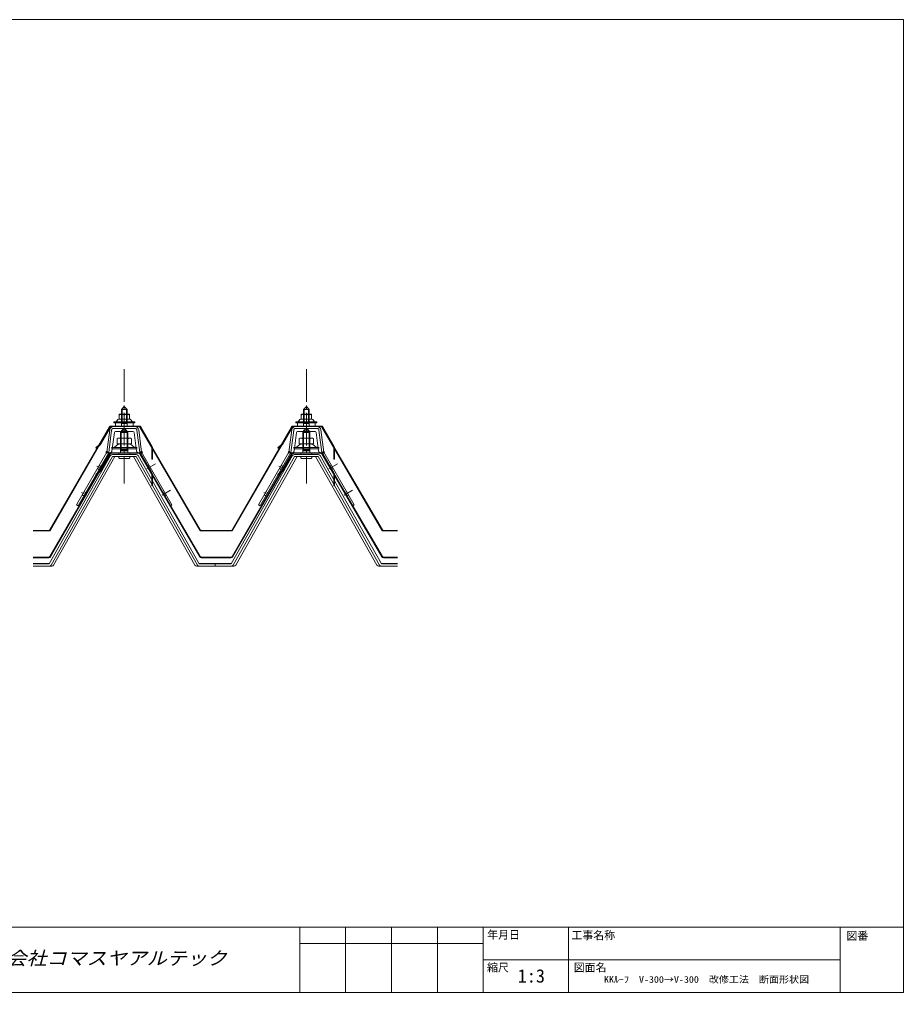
# Model space of a CAD drawing. Units: millimetres, scale not verified. Extents: x -567 to 567, y -401 to 401.
# Drawn here: x -161 to 567, y -401 to 401 of the extents above; entities that cross this region are included whole.
import ezdxf
from ezdxf.enums import TextEntityAlignment as Align

# ---------------------------------------------------------------- set-up
doc = ezdxf.new("R2010")
doc.units = ezdxf.units.MM
doc.header["$LTSCALE"] = 3
doc.header["$PDMODE"] = 32
doc.header["$PDSIZE"] = 1.5
for name, pattern in [('CHAIN2', [12, 9, -1, 1, -1]), ('DASHED_DOUBLE_DOTTED', [11, 6, -1.5, 0.25, -1.5, 0.25, -1.5]), ('USER2', [35.67, 23.78, -11.89]), ('USER4', [26.7525, 17.835, -8.9175])]:
    doc.linetypes.add(name, pattern=pattern)
doc.layers.add('0-0_0', color=5, linetype='Continuous', lineweight=18)
doc.layers.add('0-3_LAYER004', color=7, linetype='Continuous', lineweight=18)
doc.styles.add('HG丸ｺﾞｼｯｸM-PRO', font='')
doc.styles.add('ＭＳ ゴシック', font='')
doc.styles.get('HG丸ｺﾞｼｯｸM-PRO').set_extended_font_data('HG丸ｺﾞｼｯｸM-PRO')
doc.styles.get('ＭＳ ゴシック').set_extended_font_data('MS Gothic')

msp = doc.modelspace()

# ---------------------------------------------------------------- linework, layer by layer
at = {"layer": '0-0_0', "color": 4, "linetype": 'CHAIN2'}
for p, q in [((-75, 112.732), (-75, 18.672)), ((75, 112.732), (75, 18.672))]:
    msp.add_line(p, q, dxfattribs=at)
at = {"layer": '0-0_0', "color": 6}
for p, q in [((-78.958, 75.569), (-79.208, 75.319)), ((-79.208, 75.319), (-79.208, 71.669)), ((-75, 75.569), (-78.958, 75.569)), ((-75, 75.569), (-71.043, 75.569)), ((-75, 74.969), (-75, 71.669)), ((-71.043, 75.569), (-70.793, 75.319)), ((-70.793, 75.319), (-70.793, 71.669)), ((71.042, 75.569), (70.792, 75.319)), ((70.792, 75.319), (70.792, 71.669)), ((75, 75.569), (71.042, 75.569)), ((75, 75.569), (78.957, 75.569)), ((75, 74.969), (75, 71.669)), ((78.957, 75.569), (79.207, 75.319)), ((79.207, 75.319), (79.207, 71.669)), ((-79.133, 71.669), (-75, 71.669)), ((-70.867, 71.669), (-75, 71.669)), ((70.867, 71.669), (75, 71.669)), ((79.133, 71.669), (75, 71.669)), ((-80.1, 55.919), (-80.889, 55.463)), ((-80.889, 55.463), (-80.889, 51.119)), ((-69.111, 51.119), (-80.889, 51.119)), ((-69.9, 55.919), (-80.1, 55.919)), ((-77.944, 55.377), (-77.944, 51.119)), ((-72.056, 55.377), (-72.056, 51.119)), ((-69.9, 55.919), (-69.111, 55.463)), ((-69.111, 55.463), (-69.111, 51.119)), ((69.9, 55.919), (69.111, 55.463)), ((69.111, 55.463), (69.111, 51.119)), ((80.889, 51.119), (69.111, 51.119)), ((80.1, 55.919), (69.9, 55.919)), ((72.056, 55.377), (72.056, 51.119)), ((77.944, 55.377), (77.944, 51.119)), ((80.1, 55.919), (80.889, 55.463)), ((80.889, 55.463), (80.889, 51.119))]:
    msp.add_line(p, q, dxfattribs=at)
at = {"layer": '0-0_0'}
for p, q in [((-72.65, 79.569), (-77.35, 79.569)), ((-76.85, 79.569), (-76.85, 67.919)), ((-73.15, 79.569), (-73.15, 67.919)), ((-72.65, 65.919), (-72.65, 79.569)), ((77.35, 79.569), (72.65, 79.569)), ((73.15, 79.569), (73.15, 67.919)), ((76.85, 79.569), (76.85, 67.919)), ((77.35, 65.919), (77.35, 79.569)), ((-136.231, -19.582), (-87.242, 65.169)), ((-135.798, -19.832), (-86.809, 64.919)), ((-94.806, 51.365), (-86.743, 65.175)), ((-94.374, 51.113), (-86.312, 64.923)), ((-85.944, 65.919), (-62.675, 65.919)), ((-85.944, 65.419), (-62.675, 65.419)), ((-85.448, 65.919), (-63.17, 65.919)), ((-85.448, 65.419), (-63.17, 65.419)), ((-75, 65.419), (-83.942, 65.419)), ((-71.4, 65.419), (-78.6, 65.419)), ((-72.65, 67.919), (-77.35, 67.919)), ((-75, 65.419), (-66.058, 65.419)), ((-62.307, 64.923), (-12.822, -19.838)), ((-61.875, 65.175), (-12.39, -19.586)), ((-61.809, 64.919), (-52.434, 48.701)), ((-61.376, 65.169), (-52.002, 48.952)), ((13.769, -19.582), (62.758, 65.169)), ((14.202, -19.832), (63.191, 64.919)), ((55.194, 51.365), (63.257, 65.175)), ((55.626, 51.113), (63.688, 64.923)), ((64.056, 65.919), (87.325, 65.919)), ((64.056, 65.419), (87.325, 65.419)), ((64.552, 65.919), (86.83, 65.919)), ((64.552, 65.419), (86.83, 65.419)), ((75, 65.419), (66.058, 65.419)), ((78.6, 65.419), (71.4, 65.419)), ((77.35, 67.919), (72.65, 67.919)), ((75, 65.419), (83.942, 65.419)), ((87.693, 64.923), (137.178, -19.838)), ((88.125, 65.175), (137.61, -19.586)), ((88.191, 64.919), (97.566, 48.701)), ((88.624, 65.169), (97.998, 48.952)), ((-86.917, 62.8), (-89.294, 44.248)), ((-83.173, 60.546), (-85.136, 45.228)), ((-75, 61.419), (-82.182, 61.419)), ((-78, 60.579), (-77.46, 61.119)), ((-78, 60.579), (-72, 60.579)), ((-78, 43.419), (-78, 60.579)), ((-77.46, 61.119), (-72.54, 61.119)), ((-77.46, 46.34), (-77.46, 61.119)), ((-77.25, 61.869), (-75, 64.119)), ((-77.25, 61.119), (-77.25, 61.869)), ((-77.25, 61.869), (-72.75, 61.869)), ((-75, 64.119), (-72.75, 61.869)), ((-75, 61.419), (-67.818, 61.419)), ((-72.75, 61.119), (-72.75, 61.869)), ((-72.54, 46.34), (-72.54, 61.119)), ((-72, 60.579), (-72.54, 61.119)), ((-72, 43.419), (-72, 60.579)), ((-66.827, 60.546), (-64.864, 45.228)), ((-63.083, 62.8), (-60.706, 44.248)), ((63.083, 62.8), (60.706, 44.248)), ((66.827, 60.546), (64.864, 45.228)), ((75, 61.419), (67.818, 61.419)), ((72, 60.579), (72.54, 61.119)), ((72, 43.419), (72, 60.579)), ((72, 60.579), (78, 60.579)), ((72.54, 46.34), (72.54, 61.119)), ((72.54, 61.119), (77.46, 61.119)), ((72.75, 61.869), (75, 64.119)), ((72.75, 61.869), (77.25, 61.869)), ((72.75, 61.119), (72.75, 61.869)), ((75, 64.119), (77.25, 61.869)), ((75, 61.419), (82.182, 61.419)), ((77.25, 61.119), (77.25, 61.869)), ((77.46, 46.34), (77.46, 61.119)), ((83.173, 60.546), (85.136, 45.228)), ((86.917, 62.8), (89.294, 44.248)), ((-94.988, 51.137), (-98.54, 47.831)), ((-94.648, 50.771), (-98.2, 47.465)), ((-52.3, 48.201), (-52.3, 38.603)), ((-51.8, 48.201), (-51.8, 38.603)), ((55.012, 51.137), (51.46, 47.831)), ((55.352, 50.771), (51.8, 47.465)), ((97.7, 48.201), (97.7, 38.603)), ((98.2, 48.201), (98.2, 38.603)), ((-136.231, -41.582), (-87.242, 43.169)), ((-135.798, -41.832), (-86.809, 42.919)), ((-89.294, 44.248), (-114.316, 0.96)), ((-87.995, 43.498), (-113.018, 0.209)), ((-98.54, 47.831), (-98.2, 47.465)), ((-94.806, 29.365), (-86.743, 43.175)), ((-94.374, 29.113), (-86.312, 42.923)), ((-86.814, 43.931), (-89.294, 44.248)), ((-85.944, 43.419), (-62.675, 43.419)), ((-85.448, 43.919), (-63.17, 43.919)), ((-85.448, 43.419), (-63.17, 43.419)), ((-79.5, 42.519), (-79.5, 43.419)), ((-79.5, 43.419), (-70.5, 43.419)), ((-79.5, 39.819), (-79.5, 40.719)), ((-78, 46.34), (-72, 46.34)), ((-78, 45.519), (-72, 45.519)), ((-77.934, 45.519), (-77.46, 46.34)), ((-72.54, 46.34), (-72.066, 45.519)), ((-70.5, 42.519), (-70.5, 43.419)), ((-70.5, 39.819), (-70.5, 40.719)), ((-63.186, 43.931), (-60.706, 44.248)), ((-62.307, 42.923), (-12.822, -41.838)), ((-62.005, 43.498), (-36.982, 0.209)), ((-61.875, 43.175), (-12.39, -41.586)), ((-61.809, 42.919), (-52.434, 26.701)), ((-61.376, 43.169), (-52.002, 26.952)), ((-60.706, 44.248), (-35.684, 0.96)), ((13.769, -41.582), (62.758, 43.169)), ((14.202, -41.832), (63.191, 42.919)), ((60.706, 44.248), (35.684, 0.96)), ((62.005, 43.498), (36.982, 0.209)), ((51.46, 47.831), (51.8, 47.465)), ((55.194, 29.365), (63.257, 43.175)), ((55.626, 29.113), (63.688, 42.923)), ((63.186, 43.931), (60.706, 44.248)), ((64.056, 43.419), (87.325, 43.419)), ((64.552, 43.919), (86.83, 43.919)), ((64.552, 43.419), (86.83, 43.419)), ((70.5, 43.419), (79.5, 43.419)), ((70.5, 42.519), (70.5, 43.419)), ((70.5, 39.819), (70.5, 40.719)), ((72, 46.34), (78, 46.34)), ((72, 45.519), (78, 45.519)), ((72.066, 45.519), (72.54, 46.34)), ((77.46, 46.34), (77.934, 45.519)), ((79.5, 42.519), (79.5, 43.419)), ((79.5, 39.819), (79.5, 40.719)), ((86.814, 43.931), (89.294, 44.248)), ((87.693, 42.923), (137.178, -41.838)), ((87.995, 43.498), (113.018, 0.209)), ((88.125, 43.175), (137.61, -41.586)), ((88.191, 42.919), (97.566, 26.701)), ((88.624, 43.169), (97.998, 26.952)), ((89.294, 44.248), (114.316, 0.96)), ((-95.55, 33.426), (-94.251, 32.676)), ((-78.9, 39.219), (-71.1, 39.219)), ((-54.45, 33.426), (-55.749, 32.676)), ((-52.3, 38.603), (-51.8, 38.603)), ((54.45, 33.426), (55.749, 32.676)), ((71.1, 39.219), (78.9, 39.219)), ((95.55, 33.426), (94.251, 32.676)), ((97.7, 38.603), (98.2, 38.603)), ((-94.988, 29.137), (-98.54, 25.831)), ((-98.54, 25.831), (-98.2, 25.465)), ((-94.648, 28.771), (-98.2, 25.465)), ((-97.051, 30.829), (-95.752, 30.078)), ((-52.949, 30.829), (-54.248, 30.078)), ((-52.3, 26.201), (-52.3, 16.603)), ((-51.8, 26.201), (-51.8, 16.603)), ((55.012, 29.137), (51.46, 25.831)), ((51.46, 25.831), (51.8, 25.465)), ((55.352, 28.771), (51.8, 25.465)), ((52.949, 30.829), (54.248, 30.078)), ((97.051, 30.829), (95.752, 30.078)), ((97.7, 26.201), (97.7, 16.603)), ((98.2, 26.201), (98.2, 16.603)), ((-52.3, 16.603), (-51.8, 16.603)), ((97.7, 16.603), (98.2, 16.603)), ((-109.562, 9.185), (-108.263, 8.434)), ((-108.061, 11.782), (-106.762, 11.032)), ((-41.939, 11.782), (-43.238, 11.032)), ((-40.438, 9.185), (-41.737, 8.434)), ((40.438, 9.185), (41.737, 8.434)), ((41.939, 11.782), (43.238, 11.032)), ((108.061, 11.782), (106.762, 11.032)), ((109.562, 9.185), (108.263, 8.434)), ((-114.316, 0.96), (-113.018, 0.209)), ((-35.684, 0.96), (-36.982, 0.209)), ((35.684, 0.96), (36.982, 0.209)), ((114.316, 0.96), (113.018, 0.209)), ((-150, -20.081), (-137.097, -20.081)), ((-150, -20.581), (-137.097, -20.581)), ((-11.527, -20.081), (12.903, -20.081)), ((-11.527, -20.581), (12.903, -20.581)), ((138.473, -20.081), (150, -20.081)), ((138.473, -20.581), (150, -20.581)), ((-150, -42.081), (-137.097, -42.081)), ((-150, -42.581), (-137.097, -42.581)), ((-11.527, -42.081), (12.903, -42.081)), ((-11.527, -42.581), (12.903, -42.581)), ((138.473, -42.081), (150, -42.081)), ((138.473, -42.581), (150, -42.581))]:
    msp.add_line(p, q, dxfattribs=at)
at = {"layer": '0-0_0', "color": 3}
for p, q in [((-82.142, 69.319), (-83.72, 69.319)), ((-75, 69.319), (-82.142, 69.319)), ((-80.247, 71.173), (-81.771, 69.484)), ((-75, 71.669), (-79.133, 71.669)), ((-75, 71.669), (-70.867, 71.669)), ((-75, 69.319), (-67.858, 69.319)), ((-69.753, 71.173), (-68.229, 69.484)), ((-67.858, 69.319), (-66.28, 69.319)), ((67.858, 69.319), (66.28, 69.319)), ((75, 69.319), (67.858, 69.319)), ((69.753, 71.173), (68.229, 69.484)), ((75, 71.669), (70.867, 71.669)), ((75, 71.669), (79.133, 71.669)), ((75, 69.319), (82.142, 69.319)), ((80.247, 71.173), (81.771, 69.484)), ((82.142, 69.319), (83.72, 69.319)), ((-86.352, 41.545), (-136.8, -47.781)), ((-84.786, 40.658), (-135.234, -48.669)), ((-82.682, 40.719), (-133.165, -48.669)), ((-65.319, 42.519), (-84.681, 42.519)), ((-65.319, 40.719), (-84.681, 40.719)), ((-67.318, 40.719), (-16.835, -48.669)), ((-65.214, 40.658), (-14.766, -48.669)), ((-63.648, 41.545), (-13.2, -47.781)), ((63.648, 41.545), (13.2, -47.781)), ((65.214, 40.658), (14.766, -48.669)), ((67.318, 40.719), (16.835, -48.669)), ((65.319, 42.519), (84.681, 42.519)), ((65.319, 40.719), (84.681, 40.719)), ((82.682, 40.719), (133.165, -48.669)), ((84.786, 40.658), (135.234, -48.669)), ((86.352, 41.545), (136.8, -47.781)), ((-150, -47.481), (-136.63, -47.481)), ((-150, -47.781), (-136.8, -47.781)), ((-13.37, -47.481), (0, -47.481)), ((-13.2, -47.781), (0, -47.781)), ((0, -47.481), (0, -49.581)), ((13.37, -47.481), (0, -47.481)), ((0, -47.481), (0, -49.581)), ((13.2, -47.781), (0, -47.781)), ((136.63, -47.481), (150, -47.481)), ((136.8, -47.781), (150, -47.781)), ((-150, -49.581), (-134.731, -49.581)), ((-15.269, -49.581), (0, -49.581)), ((15.269, -49.581), (0, -49.581)), ((134.731, -49.581), (150, -49.581))]:
    msp.add_line(p, q, dxfattribs=at)
at = {"layer": '0-0_0', "color": 2}
for p, q in [((-82.25, 65.919), (-75, 65.919)), ((-67.75, 65.919), (-75, 65.919)), ((67.75, 65.919), (75, 65.919)), ((82.25, 65.919), (75, 65.919)), ((-65.65, 43.919), (-84.35, 43.919)), ((84.35, 43.919), (65.65, 43.919))]:
    msp.add_line(p, q, dxfattribs=at)
at = {"layer": '0-0_0', "linetype": 'USER4'}
for p, q in [((-85.429, 62.609), (-87.806, 44.058)), ((-83.942, 63.919), (-75, 63.919)), ((-66.058, 63.919), (-75, 63.919)), ((-64.571, 62.609), (-62.194, 44.058)), ((64.571, 62.609), (62.194, 44.058)), ((66.058, 63.919), (75, 63.919)), ((83.942, 63.919), (75, 63.919)), ((85.429, 62.609), (87.806, 44.058))]:
    msp.add_line(p, q, dxfattribs=at)
at = {"layer": '0-0_0', "color": 7}
for p, q in [((-85.5, 48.119), (-64.5, 48.119)), ((-83.4, 48.119), (-81.469, 49.94)), ((-81.098, 50.213), (-79.72, 50.994)), ((-68.902, 50.213), (-70.28, 50.994)), ((-66.6, 48.119), (-68.531, 49.94)), ((64.5, 48.119), (85.5, 48.119)), ((66.6, 48.119), (68.531, 49.94)), ((68.902, 50.213), (70.28, 50.994)), ((81.098, 50.213), (79.72, 50.994)), ((83.4, 48.119), (81.469, 49.94)), ((-85.944, 43.919), (-62.675, 43.919)), ((-85.5, 47.219), (-64.5, 47.219)), ((-83.4, 43.919), (-66.6, 43.919)), ((64.056, 43.919), (87.325, 43.919)), ((64.5, 47.219), (85.5, 47.219)), ((66.6, 43.919), (83.4, 43.919))]:
    msp.add_line(p, q, dxfattribs=at)
at = {"layer": '0-0_0', "color": 7, "linetype": 'DASHED_DOUBLE_DOTTED'}
for p, q in [((-65.65, 43.919), (-62.491, 43.919)), ((84.35, 43.919), (87.509, 43.919))]:
    msp.add_line(p, q, dxfattribs=at)
at = {"layer": '0-0_0', "linetype": 'USER2'}
for p, q in [((-97.599, 32.878), (-93.601, 30.567)), ((-49.371, 34.63), (-56.399, 30.567)), ((52.401, 32.878), (56.399, 30.567)), ((100.629, 34.63), (93.601, 30.567)), ((-110.11, 11.234), (-106.112, 8.923)), ((-36.86, 12.986), (-43.888, 8.923)), ((39.89, 11.234), (43.888, 8.923)), ((113.14, 12.986), (106.112, 8.923))]:
    msp.add_line(p, q, dxfattribs=at)
at = {"layer": '0-0_0'}
for points in [[(-72.65, 79.569), (-75, 81.919), (-77.35, 79.569), (-77.35, 65.919)], [(77.35, 79.569), (75, 81.919), (72.65, 79.569), (72.65, 65.919)], [(-71.4, 65.419), (-71.4, 65.919), (-78.6, 65.919), (-78.6, 65.419)], [(-78.6, 65.419), (-78.6, 65.919), (-71.4, 65.919), (-71.4, 65.419)], [(78.6, 65.419), (78.6, 65.919), (71.4, 65.919), (71.4, 65.419)], [(71.4, 65.419), (71.4, 65.919), (78.6, 65.919), (78.6, 65.419)], [(78, 43.419), (78, 60.579), (77.46, 61.119)]]:
    msp.add_lwpolyline(points, dxfattribs=at)
at = {"layer": '0-0_0', "color": 3}
for points in [[(-83.72, 69.319), (-83.72, 68.519), (-75, 68.519)], [(-66.28, 69.319), (-66.28, 68.519), (-75, 68.519)], [(66.28, 69.319), (66.28, 68.519), (75, 68.519)], [(83.72, 69.319), (83.72, 68.519), (75, 68.519)]]:
    msp.add_lwpolyline(points, dxfattribs=at)
at = {"layer": '0-0_0', "color": 2}
for points in [[(-82.25, 65.919), (-82.25, 68.519), (-75, 68.519)], [(-67.75, 65.919), (-67.75, 68.519), (-75, 68.519)], [(67.75, 65.919), (67.75, 68.519), (75, 68.519)], [(82.25, 65.919), (82.25, 68.519), (75, 68.519)]]:
    msp.add_lwpolyline(points, dxfattribs=at)
at = {"layer": '0-0_0', "color": 6}
for centre, radius, start, end in [((-77.104, 70.547), 4.896, 64.55338, 115.44662), ((-72.896, 70.547), 4.896, 64.55338, 115.44662), ((72.896, 70.547), 4.896, 64.55338, 115.44662), ((77.104, 70.547), 4.896, 64.55338, 115.44662), ((-79.417, 53.648), 2.27, 49.5701, 90), ((-75, 47.651), 8.268, 69.13594, 110.86406), ((-70.583, 53.648), 2.27, 90, 130.4299), ((70.583, 53.648), 2.27, 49.5701, 90), ((75, 47.651), 8.268, 69.13594, 110.86406), ((79.417, 53.648), 2.27, 90, 130.4299)]:
    msp.add_arc(centre, radius, start, end, dxfattribs=at)
at = {"layer": '0-0_0'}
for centre, radius, start, end in [((-85.944, 64.419), 1.5, 90, 149.9706), ((-83.942, 62.419), 3, 90, 172.69908), ((-85.944, 64.419), 1, 90, 149.9706), ((-85.448, 64.419), 1.5, 90, 149.72298), ((-85.448, 64.419), 1, 90, 149.72298), ((-66.058, 62.419), 3, 7.30092, 90), ((-63.17, 64.419), 1.5, 30.27702, 90), ((-63.17, 64.419), 1, 30.27702, 90), ((-62.675, 64.419), 1.5, 30.0294, 90), ((-62.675, 64.419), 1, 30.0294, 90), ((64.056, 64.419), 1.5, 90, 149.9706), ((66.058, 62.419), 3, 90, 172.69908), ((64.056, 64.419), 1, 90, 149.9706), ((64.552, 64.419), 1.5, 90, 149.72298), ((64.552, 64.419), 1, 90, 149.72298), ((83.942, 62.419), 3, 7.30092, 90), ((86.83, 64.419), 1.5, 30.27702, 90), ((86.83, 64.419), 1, 30.27702, 90), ((87.325, 64.419), 1.5, 30.0294, 90), ((87.325, 64.419), 1, 30.0294, 90), ((-82.182, 60.419), 1, 90, 172.69908), ((-67.818, 60.419), 1, 7.30092, 90), ((67.818, 60.419), 1, 90, 172.69908), ((82.182, 60.419), 1, 7.30092, 90), ((-95.669, 51.869), 1, 312.94254, 329.72298), ((-95.669, 51.869), 1.5, 312.94254, 329.72298), ((-53.3, 48.201), 1, 0, 30.0294), ((-53.3, 48.201), 1.5, 0, 30.0294), ((54.331, 51.869), 1, 312.94254, 329.72298), ((54.331, 51.869), 1.5, 312.94254, 329.72298), ((96.7, 48.201), 1, 0, 30.0294), ((96.7, 48.201), 1.5, 0, 30.0294), ((-89.294, 44.248), 1.5, 329.9706, 352.69908), ((-85.944, 42.419), 1.5, 90, 149.9706), ((-86.624, 45.419), 1.5, 262.69908, 352.69908), ((-85.944, 42.419), 1, 90, 149.9706), ((-85.448, 42.419), 1.5, 90, 149.72298), ((-85.448, 42.419), 1, 90, 149.72298), ((-63.376, 45.419), 1.5, 187.30092, 277.30092), ((-63.17, 42.419), 1.5, 30.27702, 90), ((-63.17, 42.419), 1, 30.27702, 90), ((-62.675, 42.419), 1.5, 30.0294, 90), ((-62.675, 42.419), 1, 30.0294, 90), ((-60.706, 44.248), 1.5, 187.30092, 210.0294), ((60.706, 44.248), 1.5, 329.9706, 352.69908), ((64.056, 42.419), 1.5, 90, 149.9706), ((63.376, 45.419), 1.5, 262.69908, 352.69908), ((64.056, 42.419), 1, 90, 149.9706), ((64.552, 42.419), 1.5, 90, 149.72298), ((64.552, 42.419), 1, 90, 149.72298), ((86.624, 45.419), 1.5, 187.30092, 277.30092), ((86.83, 42.419), 1.5, 30.27702, 90), ((86.83, 42.419), 1, 30.27702, 90), ((87.325, 42.419), 1.5, 30.0294, 90), ((87.325, 42.419), 1, 30.0294, 90), ((89.294, 44.248), 1.5, 187.30092, 210.0294), ((-78.9, 39.819), 0.6, 180, 270), ((-71.1, 39.819), 0.6, 270, 0), ((71.1, 39.819), 0.6, 180, 270), ((78.9, 39.819), 0.6, 270, 0), ((-95.669, 29.869), 1, 312.94254, 329.72298), ((-95.669, 29.869), 1.5, 312.94254, 329.72298), ((-53.3, 26.201), 1, 0, 30.0294), ((-53.3, 26.201), 1.5, 0, 30.0294), ((54.331, 29.869), 1, 312.94254, 329.72298), ((54.331, 29.869), 1.5, 312.94254, 329.72298), ((96.7, 26.201), 1, 0, 30.0294), ((96.7, 26.201), 1.5, 0, 30.0294), ((-137.097, -19.081), 1, 270, 329.9706), ((-137.097, -19.081), 1.5, 270, 329.9706), ((-11.527, -19.081), 1.5, 210.27702, 270), ((-11.527, -19.081), 1, 210.27702, 270), ((12.903, -19.081), 1, 270, 329.9706), ((12.903, -19.081), 1.5, 270, 329.9706), ((138.473, -19.081), 1.5, 210.27702, 270), ((138.473, -19.081), 1, 210.27702, 270), ((-137.097, -41.081), 1, 270, 329.9706), ((-137.097, -41.081), 1.5, 270, 329.9706), ((-11.527, -41.081), 1.5, 210.27702, 270), ((-11.527, -41.081), 1, 210.27702, 270), ((12.903, -41.081), 1, 270, 329.9706), ((12.903, -41.081), 1.5, 270, 329.9706), ((138.473, -41.081), 1.5, 210.27702, 270), ((138.473, -41.081), 1, 210.27702, 270)]:
    msp.add_arc(centre, radius, start, end, dxfattribs=at)
at = {"layer": '0-0_0', "color": 3}
for centre, radius, start, end in [((-82.142, 69.819), 0.5, 270, 317.94551), ((-79.133, 70.169), 1.5, 90, 137.94551), ((-70.867, 70.169), 1.5, 42.05449, 90), ((-67.858, 69.819), 0.5, 222.05449, 270), ((67.858, 69.819), 0.5, 270, 317.94551), ((70.867, 70.169), 1.5, 90, 137.94551), ((79.133, 70.169), 1.5, 42.05449, 90), ((82.142, 69.819), 0.5, 222.05449, 270), ((-84.681, 40.599), 1.92, 90, 150.46122), ((-84.681, 40.599), 0.12, 90, 150.46122), ((-65.319, 40.599), 1.92, 29.53878, 90), ((-65.319, 40.599), 0.12, 29.53878, 90), ((65.319, 40.599), 1.92, 90, 150.46122), ((65.319, 40.599), 0.12, 90, 150.46122), ((84.681, 40.599), 1.92, 29.53878, 90), ((84.681, 40.599), 0.12, 29.53878, 90), ((-136.8, -47.781), 1.8, 270, 330.46122), ((-134.731, -47.781), 1.8, 270, 330.46122), ((-15.269, -47.781), 1.8, 209.53878, 270), ((-13.2, -47.781), 1.8, 209.53878, 270), ((13.2, -47.781), 1.8, 270, 330.46122), ((15.269, -47.781), 1.8, 270, 330.46122), ((134.731, -47.781), 1.8, 209.53878, 270), ((136.8, -47.781), 1.8, 209.53878, 270)]:
    msp.add_arc(centre, radius, start, end, dxfattribs=at)
at = {"layer": '0-0_0', "linetype": 'USER4'}
for centre, start, end in [((-83.942, 62.419), 90, 172.69908), ((-66.058, 62.419), 7.30092, 90), ((66.058, 62.419), 90, 172.69908), ((83.942, 62.419), 7.30092, 90)]:
    msp.add_arc(centre, 1.5, start, end, dxfattribs=at)
at = {"layer": '0-0_0', "color": 2}
for centre in [(-75.5, 61.506), (74.5, 61.506)]:
    msp.add_arc(centre, 9, 179.91286, 180, dxfattribs=at)
at = {"layer": '0-0_0', "color": 7}
for centre, radius, start, end in [((-80.152, 48.543), 1.92, 119.53878, 133.31532), ((-79.247, 50.159), 0.96, 90, 119.53878), ((-70.753, 50.159), 0.96, 60.46122, 90), ((-69.848, 48.543), 1.92, 46.68468, 60.46122), ((69.848, 48.543), 1.92, 119.53878, 133.31532), ((70.753, 50.159), 0.96, 90, 119.53878), ((79.247, 50.159), 0.96, 60.46122, 90), ((80.152, 48.543), 1.92, 46.68468, 60.46122)]:
    msp.add_arc(centre, radius, start, end, dxfattribs=at)
at = {"layer": '0-0_0'}
for p in [(-89.294, 44.248), (-60.706, 44.248), (60.706, 44.248), (89.294, 44.248)]:
    msp.add_point(p, dxfattribs=at)
at = {"layer": '0-3_LAYER004'}
for p, q in [((-567, -346.95), (567, -346.95)), ((69.525, -346.95), (69.525, -400.95)), ((107.325, -346.95), (107.325, -400.95)), ((145.125, -346.95), (145.125, -400.95)), ((182.925, -346.95), (182.925, -400.95)), ((220.725, -346.95), (220.725, -400.95)), ((290.925, -346.95), (290.925, -400.95)), ((514.857, -346.95), (514.857, -400.95)), ((220.725, -360.45), (69.525, -360.45)), ((514.857, -373.95), (220.725, -373.95))]:
    msp.add_line(p, q, dxfattribs=at)
msp.add_lwpolyline([(-567, 400.95), (567, 400.95), (567, -400.95), (-567, -400.95)], close=True, dxfattribs=at)

# ---------------------------------------------------------------- texts
at = {"layer": '0-0_0', "color": 3, "style": 'HG丸ｺﾞｼｯｸM-PRO', "oblique": 15, "width": 1.1}
msp.add_text('株式会社コマスヤアルテック', height=11, dxfattribs=at).set_placement((-205.007, -381.45), align=Align.BOTTOM_LEFT)
at = {"layer": '0-0_0', "color": 4, "style": 'ＭＳ ゴシック', "width": 1.1}
msp.add_text('KKﾙｰﾌ\u3000V-300→V-300\u3000改修工法\u3000断面形状図', height=5.499, dxfattribs=at).set_placement((320.166, -394.575), align=Align.BOTTOM_LEFT)
at = {"layer": '0-3_LAYER004', "style": 'ＭＳ ゴシック'}
for s, height, p in [('年月日', 6.598, (224, -358.65)), ('工事名称', 6.598, (293.4, -359.05)), ('図番', 6.598, (520, -359.55)), ('縮尺', 6.598, (223.9, -385.65)), ('図面名', 6.598, (295.3, -385.65)), ('1:3', 11, (249.15, -396.05))]:
    msp.add_text(s, height=height, dxfattribs=at).set_placement(p, align=Align.BOTTOM_LEFT)

doc.saveas('drawing.dxf')
